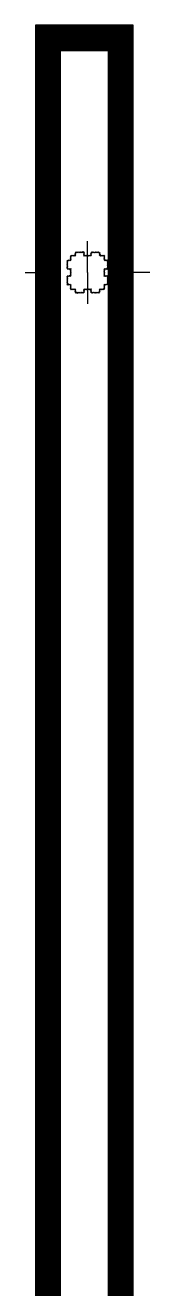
# Model space of a CAD drawing. Header units: millimetres. Extents: x -36 to 64, y 70 to 162.
# Drawn here: x -21.585 to -21.188, y 123.33 to 127.363 of the extents above; entities that cross this region are included whole.
import ezdxf

# ---------------------------------------------------------------- set-up
doc = ezdxf.new("R2010")
doc.units = ezdxf.units.MM
doc.header["$LTSCALE"] = 0.02
doc.linetypes.add('00 Ground$0$DASHDOT', pattern=[25.4, 12.7, -6.35, 0, -6.35])
doc.layers.add('00 Ground$0$A-Panel Interior', color=6, linetype='Continuous', lineweight=0)
for name, color, linetype in [('00 Ground$0$A-Paneles', 7, 'Continuous'), ('00 Ground$0$E-PERFIL-PLANTA-EJES-GL1', 6, '00 Ground$0$DASHDOT'), ('00 Ground$0$E-PERFIL-PLANTA-TEXTURAS-GL1', 6, 'Continuous')]:
    doc.layers.add(name, color=color, linetype=linetype)
doc.layers.add('00 Ground$0$E-PERFIL-PLANTA-GL1', color=3, linetype='Continuous', plot=False)
pattern_1 = [(45, (-13597.1444, 7821.7855), (-2.24506403, 2.24506403), [])]

# ---------------------------------------------------------------- blocks, each defined once
blk = doc.blocks.new('*U433')
h = blk.add_hatch()
h.set_pattern_fill('ANSI31', color=250)
h.set_pattern_definition(pattern_1)
h.paths.add_polyline_path([(0, 0), (11879, 0), (11879, 80), (0, 80)])
at = {"layer": '00 Ground$0$A-Paneles', "color": 4}
blk.add_lwpolyline([(0, 0), (11879, 0), (11879, 80), (0, 80)], close=True, dxfattribs=at)
blk = doc.blocks.new('00 Ground$0$GL')
at = {"layer": '00 Ground$0$E-PERFIL-PLANTA-TEXTURAS-GL1'}
h = blk.add_hatch(dxfattribs=at)
h.set_pattern_fill('ANSI31', color=256, scale=0.00061, angle=90)
edge = h.paths.add_edge_path()
edge.add_arc((-0.013, 0.063), 0.003, 0, 90, ccw=False)
edge.add_line((-0.01, 0.063), (-0.01, 0.058))
edge.add_arc((-0.007, 0.058), 0.003, 180, 270)
edge.add_line((-0.007, 0.055), (0.007, 0.055))
edge.add_arc((0.007, 0.058), 0.003, 270, 360)
edge.add_line((0.01, 0.058), (0.01, 0.063))
edge.add_arc((0.013, 0.063), 0.003, 90, 180, ccw=False)
edge.add_line((0.013, 0.066), (0.037, 0.066))
edge.add_arc((0.037, 0.063), 0.003, 0, 90, ccw=False)
edge.add_line((0.04, 0.063), (0.04, 0.058))
edge.add_arc((0.043, 0.058), 0.003, 180, 270)
edge.add_line((0.043, 0.055), (0.052, 0.055))
edge.add_arc((0.052, 0.052), 0.003, 0, 90, ccw=False)
edge.add_line((0.055, 0.052), (0.055, 0.043))
edge.add_arc((0.058, 0.043), 0.003, 180, 270)
edge.add_line((0.058, 0.04), (0.063, 0.04))
edge.add_arc((0.063, 0.037), 0.003, 0, 90, ccw=False)
edge.add_line((0.066, 0.037), (0.066, 0.013))
edge.add_arc((0.063, 0.013), 0.003, 270, 360, ccw=False)
edge.add_line((0.063, 0.01), (0.058, 0.01))
edge.add_arc((0.058, 0.007), 0.003, 90, 180)
edge.add_line((0.055, 0.007), (0.055, -0.007))
edge.add_arc((0.058, -0.007), 0.003, 180, 270)
edge.add_line((0.058, -0.01), (0.063, -0.01))
edge.add_arc((0.063, -0.013), 0.003, 0, 90, ccw=False)
edge.add_line((0.066, -0.013), (0.066, -0.037))
edge.add_arc((0.063, -0.037), 0.003, -90, 0, ccw=False)
edge.add_line((0.063, -0.04), (0.058, -0.04))
edge.add_arc((0.058, -0.043), 0.003, 90, 180)
edge.add_line((0.055, -0.043), (0.055, -0.052))
edge.add_arc((0.052, -0.052), 0.003, 270, 360, ccw=False)
edge.add_line((0.052, -0.055), (0.043, -0.055))
edge.add_arc((0.043, -0.058), 0.003, 90, 180)
edge.add_line((0.04, -0.058), (0.04, -0.063))
edge.add_arc((0.037, -0.063), 0.003, -90, 0, ccw=False)
edge.add_line((0.037, -0.066), (0.013, -0.066))
edge.add_arc((0.013, -0.063), 0.003, 180, 270, ccw=False)
edge.add_line((0.01, -0.063), (0.01, -0.058))
edge.add_arc((0.007, -0.058), 0.003, 0, 90)
edge.add_line((0.007, -0.055), (-0.007, -0.055))
edge.add_arc((-0.007, -0.058), 0.003, 90, 180)
edge.add_line((-0.01, -0.058), (-0.01, -0.063))
edge.add_arc((-0.013, -0.063), 0.003, -90, 0, ccw=False)
edge.add_line((-0.013, -0.066), (-0.037, -0.066))
edge.add_arc((-0.037, -0.063), 0.003, 180, 270, ccw=False)
edge.add_line((-0.04, -0.063), (-0.04, -0.058))
edge.add_arc((-0.043, -0.058), 0.003, 0, 90)
edge.add_line((-0.043, -0.055), (-0.052, -0.055))
edge.add_arc((-0.052, -0.052), 0.003, 180, 270, ccw=False)
edge.add_line((-0.055, -0.052), (-0.055, -0.043))
edge.add_arc((-0.058, -0.043), 0.003, 0, 90)
edge.add_line((-0.058, -0.04), (-0.063, -0.04))
edge.add_arc((-0.063, -0.037), 0.003, 180, 270, ccw=False)
edge.add_line((-0.066, -0.037), (-0.066, -0.013))
edge.add_arc((-0.063, -0.013), 0.003, 90, 180, ccw=False)
edge.add_line((-0.063, -0.01), (-0.058, -0.01))
edge.add_arc((-0.058, -0.007), 0.003, 270, 360)
edge.add_line((-0.055, -0.007), (-0.055, 0.007))
edge.add_arc((-0.058, 0.007), 0.003, 0, 90)
edge.add_line((-0.058, 0.01), (-0.063, 0.01))
edge.add_arc((-0.063, 0.013), 0.003, 180, 270, ccw=False)
edge.add_line((-0.066, 0.013), (-0.066, 0.037))
edge.add_arc((-0.063, 0.037), 0.003, 90, 180, ccw=False)
edge.add_line((-0.063, 0.04), (-0.058, 0.04))
edge.add_arc((-0.058, 0.043), 0.003, 270, 360)
edge.add_line((-0.055, 0.043), (-0.055, 0.052))
edge.add_arc((-0.052, 0.052), 0.003, 90, 180, ccw=False)
edge.add_line((-0.052, 0.055), (-0.043, 0.055))
edge.add_arc((-0.043, 0.058), 0.003, 270, 360)
edge.add_line((-0.04, 0.058), (-0.04, 0.063))
edge.add_arc((-0.037, 0.063), 0.003, 90, 180, ccw=False)
edge.add_line((-0.037, 0.066), (-0.013, 0.066))
edge = h.paths.add_edge_path(flags=16)
edge.add_line((-0.01, -0.052), (0.01, -0.052))
edge.add_arc((0.01, -0.055), 0.003, 0, 90, ccw=False)
edge.add_line((0.013, -0.055), (0.013, -0.06))
edge.add_arc((0.016, -0.06), 0.003, 180, 270)
edge.add_line((0.016, -0.063), (0.034, -0.063))
edge.add_arc((0.034, -0.06), 0.003, 270, 360)
edge.add_line((0.037, -0.06), (0.037, -0.055))
edge.add_arc((0.04, -0.055), 0.003, 90, 180, ccw=False)
edge.add_line((0.04, -0.052), (0.049, -0.052))
edge.add_arc((0.049, -0.049), 0.003, 270, 360)
edge.add_line((0.052, -0.049), (0.052, -0.04))
edge.add_arc((0.055, -0.04), 0.003, 90, 180, ccw=False)
edge.add_line((0.055, -0.037), (0.06, -0.037))
edge.add_arc((0.06, -0.034), 0.003, 270, 360)
edge.add_line((0.063, -0.034), (0.063, -0.016))
edge.add_arc((0.06, -0.016), 0.003, 0, 90)
edge.add_line((0.06, -0.013), (0.055, -0.013))
edge.add_arc((0.055, -0.01), 0.003, 180, 270, ccw=False)
edge.add_line((0.052, -0.01), (0.052, 0.01))
edge.add_arc((0.055, 0.01), 0.003, 90, 180, ccw=False)
edge.add_line((0.055, 0.013), (0.06, 0.013))
edge.add_arc((0.06, 0.016), 0.003, 270, 360)
edge.add_line((0.063, 0.016), (0.063, 0.034))
edge.add_arc((0.06, 0.034), 0.003, 0, 90)
edge.add_line((0.06, 0.037), (0.055, 0.037))
edge.add_arc((0.055, 0.04), 0.003, 180, 270, ccw=False)
edge.add_line((0.052, 0.04), (0.052, 0.049))
edge.add_arc((0.049, 0.049), 0.003, 0, 90)
edge.add_line((0.049, 0.052), (0.04, 0.052))
edge.add_arc((0.04, 0.055), 0.003, 180, 270, ccw=False)
edge.add_line((0.037, 0.055), (0.037, 0.06))
edge.add_arc((0.034, 0.06), 0.003, 0, 90)
edge.add_line((0.034, 0.063), (0.016, 0.063))
edge.add_arc((0.016, 0.06), 0.003, 90, 180)
edge.add_line((0.013, 0.06), (0.013, 0.055))
edge.add_arc((0.01, 0.055), 0.003, -90, 0, ccw=False)
edge.add_line((0.01, 0.052), (-0.01, 0.052))
edge.add_arc((-0.01, 0.055), 0.003, 180, 270, ccw=False)
edge.add_line((-0.013, 0.055), (-0.013, 0.06))
edge.add_arc((-0.016, 0.06), 0.003, 0, 90)
edge.add_line((-0.016, 0.063), (-0.034, 0.063))
edge.add_arc((-0.034, 0.06), 0.003, 90, 180)
edge.add_line((-0.037, 0.06), (-0.037, 0.055))
edge.add_arc((-0.04, 0.055), 0.003, -90, 0, ccw=False)
edge.add_line((-0.04, 0.052), (-0.049, 0.052))
edge.add_arc((-0.049, 0.049), 0.003, 90, 180)
edge.add_line((-0.052, 0.049), (-0.052, 0.04))
edge.add_arc((-0.055, 0.04), 0.003, -90, 0, ccw=False)
edge.add_line((-0.055, 0.037), (-0.06, 0.037))
edge.add_arc((-0.06, 0.034), 0.003, 90, 180)
edge.add_line((-0.063, 0.034), (-0.063, 0.016))
edge.add_arc((-0.06, 0.016), 0.003, 180, 270)
edge.add_line((-0.06, 0.013), (-0.055, 0.013))
edge.add_arc((-0.055, 0.01), 0.003, 0, 90, ccw=False)
edge.add_line((-0.052, 0.01), (-0.052, -0.01))
edge.add_arc((-0.055, -0.01), 0.003, -90, 0, ccw=False)
edge.add_line((-0.055, -0.013), (-0.06, -0.013))
edge.add_arc((-0.06, -0.016), 0.003, 90, 180)
edge.add_line((-0.063, -0.016), (-0.063, -0.034))
edge.add_arc((-0.06, -0.034), 0.003, 180, 270)
edge.add_line((-0.06, -0.037), (-0.055, -0.037))
edge.add_arc((-0.055, -0.04), 0.003, 0, 90, ccw=False)
edge.add_line((-0.052, -0.04), (-0.052, -0.049))
edge.add_arc((-0.049, -0.049), 0.003, 180, 270)
edge.add_line((-0.049, -0.052), (-0.04, -0.052))
edge.add_arc((-0.04, -0.055), 0.003, 0, 90, ccw=False)
edge.add_line((-0.037, -0.055), (-0.037, -0.06))
edge.add_arc((-0.034, -0.06), 0.003, 180, 270)
edge.add_line((-0.034, -0.063), (-0.016, -0.063))
edge.add_arc((-0.016, -0.06), 0.003, 270, 360)
edge.add_line((-0.013, -0.06), (-0.013, -0.055))
edge.add_arc((-0.01, -0.055), 0.003, 90, 180, ccw=False)
at = {"layer": '00 Ground$0$E-PERFIL-PLANTA-EJES-GL1', "ltscale": 0.05}
for p, q in [((0, 0), (0, 0.1985)), ((-0.1985, 0), (0, 0)), ((0, 0), (0, -0.1985)), ((0.1985, 0), (0, 0))]:
    blk.add_line(p, q, dxfattribs=at)
blk = doc.blocks.new('*U425')
h = blk.add_hatch()
h.set_pattern_fill('ANSI31', color=250)
h.set_pattern_definition(pattern_1)
h.paths.add_polyline_path([(0, 0), (4436.3, 0), (4436.3, 80), (0, 80)])
at = {"layer": '00 Ground$0$A-Paneles', "color": 4}
blk.add_lwpolyline([(0, 0), (4436.3, 0), (4436.3, 80), (0, 80)], close=True, dxfattribs=at)
blk = doc.blocks.new('*U428')
h = blk.add_hatch()
h.set_pattern_fill('ANSI31', color=250)
h.set_pattern_definition(pattern_1)
h.paths.add_polyline_path([(0, 0), (312, 0), (312, 80), (0, 80)])
at = {"layer": '00 Ground$0$A-Paneles', "color": 4}
blk.add_lwpolyline([(0, 0), (312, 0), (312, 80), (0, 80)], close=True, dxfattribs=at)

msp = doc.modelspace()

# ---------------------------------------------------------------- block references
at = {"layer": '00 Ground$0$A-Panel Interior', "lineweight": 0, "xscale": 0.001, "yscale": 0.001, "zscale": 0.001}
msp.add_blockref('*U428', (-21.5524, 127.2829), dxfattribs=at)
at = {"layer": '00 Ground$0$A-Panel Interior', "lineweight": 0, "xscale": 0.001, "yscale": 0.001, "zscale": 0.001, "rotation": 90}
for name, p in [('*U425', (-21.4724, 122.8466)), ('*U433', (-21.2404, 115.4039))]:
    msp.add_blockref(name, p, dxfattribs=at)
at = {"layer": '00 Ground$0$E-PERFIL-PLANTA-GL1', "lineweight": 0}
msp.add_blockref('00 Ground$0$GL', (-21.3864, 126.5739), dxfattribs=at)

doc.saveas('drawing.dxf')
